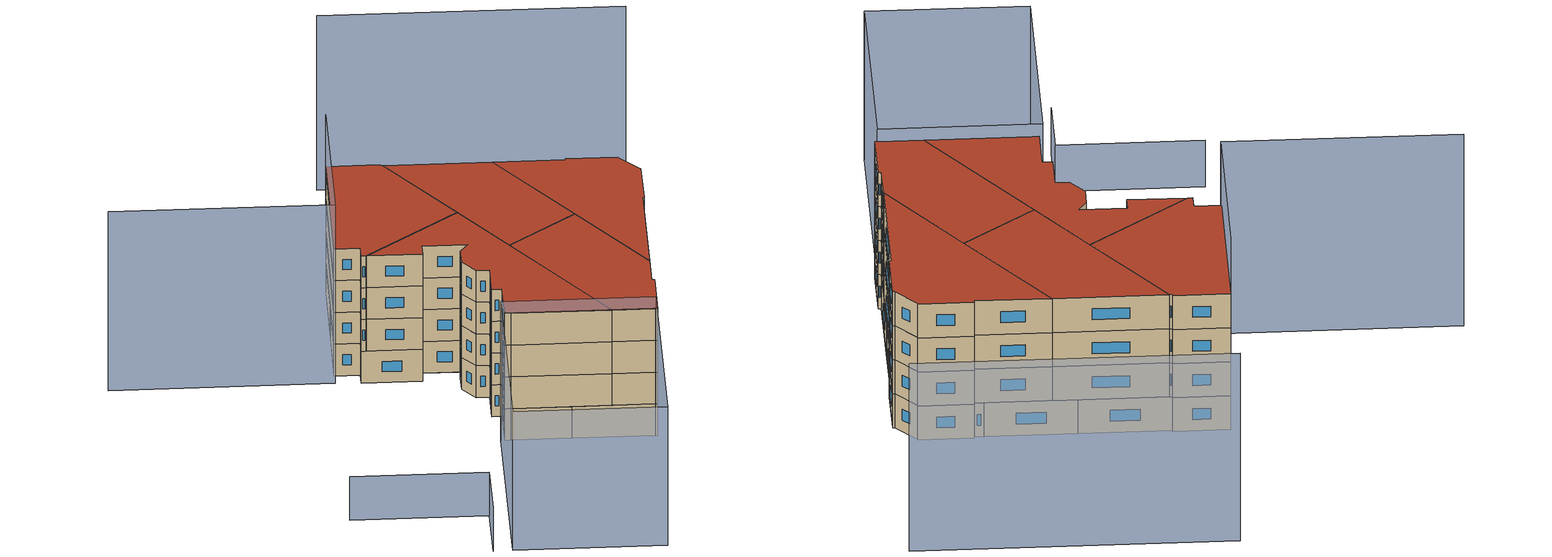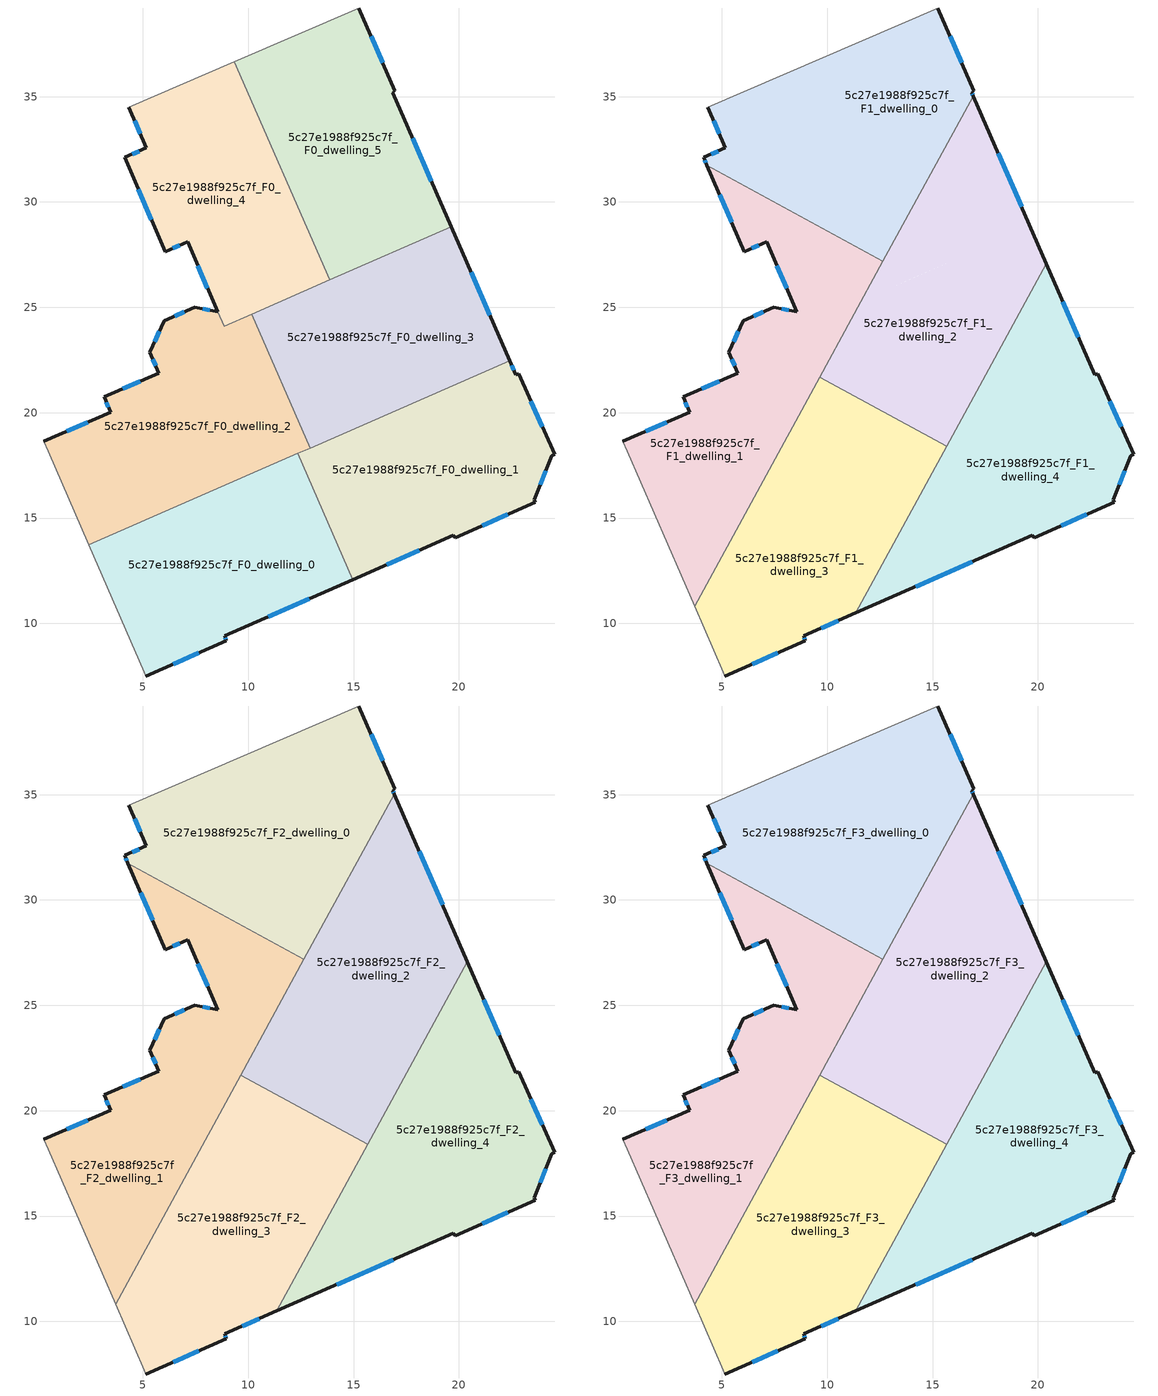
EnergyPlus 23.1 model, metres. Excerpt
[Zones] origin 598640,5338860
5c27e1988f925c7f_F0_dwelling_0
 floor ground (EU_floor_Construction): 12.35,18.06 14.97,12.08 8.88,9.41 8.95,9.17 5.14,7.5 5.08,7.69 2.44,13.72 z0
 wall outside (EU_wall_Construction): 5.14,7.5 8.95,9.17 8.88,9.41 14.97,12.08 z0:3
 wall adiabatic (EU_wall_Construction): 2.44,13.72 5.08,7.69 5.14,7.5 z0:3
 wall to 5c27e1988f925c7f_F0_dwelling_1 (EU_wall_Construction): 14.97,12.08 12.35,18.06 z0:3
 wall to 5c27e1988f925c7f_F0_dwelling_2 (EU_wall_Construction): 12.35,18.06 2.44,13.72 z0:3
 window (EU_Window_Construction): 10.95,10.32 12.9,11.17 / 8.93,9.25 8.9,9.33 / 6.44,8.07 7.66,8.6 z1.02:1.98
5c27e1988f925c7f_F0_dwelling_1
 floor ground (EU_floor_Construction): 22.84,21.84 24.54,18.02 24.42,17.96 23.58,15.88 23.61,15.74 19.83,14.06 19.73,14.17 14.97,12.08 12.35,18.06 22.41,22.47 22.71,21.79 z0
 wall outside (EU_wall_Construction): 14.97,12.08 19.73,14.17 19.83,14.06 23.61,15.74 23.58,15.88 24.42,17.96 24.54,18.02 22.84,21.84 22.71,21.79 22.41,22.47 z0:3
 wall to 5c27e1988f925c7f_F0_dwelling_3 (EU_wall_Construction): 22.41,22.47 12.94,18.32 z0:3
 wall to 5c27e1988f925c7f_F0_dwelling_2 (EU_wall_Construction): 12.94,18.32 12.35,18.06 z0:3
 window (EU_Window_Construction): 23.87,16.59 24.13,17.25 / 21.12,14.63 22.33,15.17 / 16.59,12.79 18.11,13.46 / 22.61,22.02 22.51,22.24 / 23.96,19.32 23.42,20.54 z1.02:1.98
5c27e1988f925c7f_F0_dwelling_2
 floor ground (EU_floor_Construction): 10.16,24.67 12.94,18.32 2.44,13.72 0.51,18.16 0.31,18.64 3.47,20.02 3.16,20.75 5.75,21.88 5.32,22.86 6.02,24.37 7.47,25 8.56,24.78 8.86,24.1 z0
 wall outside (EU_wall_Construction): 8.56,24.78 7.47,25 6.02,24.37 5.32,22.86 5.75,21.88 3.16,20.75 3.47,20.02 0.31,18.64 z0:3
 wall to 5c27e1988f925c7f_F0_dwelling_4 (EU_wall_Construction): 10.16,24.67 8.86,24.1 8.56,24.78 z0:3
 wall to 5c27e1988f925c7f_F0_dwelling_3 (EU_wall_Construction): 12.94,18.32 10.16,24.67 z0:3
 wall adiabatic (EU_wall_Construction): 0.31,18.64 0.51,18.16 2.44,13.72 z0:3
 window (EU_Window_Construction): 4.87,21.49 4.04,21.13 / 5.47,22.53 5.61,22.22 / 5.78,23.85 5.56,23.37 / 6.97,24.78 6.51,24.58 / 8.19,24.85 7.84,24.93 / 2.4,19.55 1.39,19.11 / 3.27,20.5 3.37,20.27 z1.02:1.98
 ceiling adiabatic (EU_roof_Construction): 12.94,18.32 10.66,23.53 6.2,15.37 z3
5c27e1988f925c7f_F0_dwelling_3
 floor ground (EU_floor_Construction): 19.64,28.82 22.41,22.47 12.94,18.32 10.16,24.67 z0
 wall outside (EU_wall_Construction): 22.41,22.47 19.64,28.82 z0:3
 wall to 5c27e1988f925c7f_F0_dwelling_5 (EU_wall_Construction): 19.64,28.82 13.88,26.3 z0:3
 wall to 5c27e1988f925c7f_F0_dwelling_4 (EU_wall_Construction): 13.88,26.3 10.16,24.67 z0:3
 window (EU_Window_Construction): 21.47,24.63 20.58,26.66 z1.02:1.98
5c27e1988f925c7f_F0_dwelling_4
 floor ground (EU_floor_Construction): 9.34,36.66 13.88,26.3 8.86,24.1 7.12,28.1 6.07,27.65 4.13,32.11 5.18,32.57 4.33,34.5 z0
 wall outside (EU_wall_Construction): 4.33,34.5 5.18,32.57 4.13,32.11 6.07,27.65 7.12,28.1 8.56,24.79 z0:3
 wall adiabatic (EU_wall_Construction): 9.34,36.66 4.33,34.5 z0:3
 wall to 5c27e1988f925c7f_F0_dwelling_5 (EU_wall_Construction): 13.88,26.3 9.34,36.66 z0:3
 window (EU_Window_Construction): 7.61,26.98 8.07,25.91 / 6.43,27.8 6.77,27.95 / 4.79,30.59 5.41,29.17 / 4.82,32.41 4.49,32.27 / 4.62,33.85 4.89,33.23 z1.02:1.98
5c27e1988f925c7f_F0_dwelling_5
 floor ground (EU_floor_Construction): 15.26,39.21 16.96,35.28 16.86,35.19 19.64,28.82 13.88,26.3 9.34,36.66 z0
 wall outside (EU_wall_Construction): 19.64,28.82 16.86,35.19 16.96,35.28 15.26,39.21 z0:3
 wall adiabatic (EU_wall_Construction): 15.26,39.21 9.34,36.66 z0:3
 window (EU_Window_Construction): 16.38,36.62 15.84,37.87 / 18.7,30.99 17.81,33.03 z1.02:1.98
5c27e1988f925c7f_F1_dwelling_0
 floor to 5c27e1988f925c7f_F0_dwelling_5 (EU_floor_Construction): 15.26,39.21 16.96,35.28 16.86,35.19 16.94,35.03 13.12,28.04 9.34,36.66 z3
 floor to 5c27e1988f925c7f_F0_dwelling_4 (EU_floor_Construction): 9.34,36.66 13.12,28.04 12.65,27.18 4.29,31.74 4.13,32.11 5.18,32.57 4.33,34.5 z3
 wall outside (EU_wall_Construction): 4.33,34.5 5.18,32.57 4.13,32.11 4.29,31.74 / 16.94,35.03 16.86,35.19 16.96,35.28 15.26,39.21 z3:6
 wall adiabatic (EU_wall_Construction): 15.26,39.21 4.33,34.5 z3:6
 wall to 5c27e1988f925c7f_F1_dwelling_1 (EU_wall_Construction): 4.29,31.74 12.65,27.18 z3:6
 wall to 5c27e1988f925c7f_F1_dwelling_2 (EU_wall_Construction): 12.65,27.18 16.94,35.03 z3:6
 window (EU_Window_Construction): 4.62,33.85 4.89,33.23 / 16.38,36.62 15.84,37.87 / 16.91,35.08 16.89,35.14 / 4.19,31.99 4.24,31.87 / 4.82,32.41 4.49,32.27 z4.02:4.98
5c27e1988f925c7f_F1_dwelling_1
 floor to 5c27e1988f925c7f_F0_dwelling_2 (EU_floor_Construction): 10.16,24.67 10.66,23.53 6.2,15.37 2.44,13.72 0.51,18.16 0.31,18.64 3.47,20.02 3.16,20.75 5.75,21.88 5.32,22.86 6.02,24.37 7.47,25 8.56,24.78 8.86,24.1 z3
 floor to 5c27e1988f925c7f_F0_dwelling_0 (EU_floor_Construction): 6.2,15.37 3.71,10.81 2.44,13.72 z3
 floor to 5c27e1988f925c7f_F0_dwelling_3 (EU_floor_Construction): 11.63,25.31 10.66,23.53 10.16,24.67 z3
 floor to 5c27e1988f925c7f_F0_dwelling_4 (EU_floor_Construction): 12.65,27.18 11.63,25.31 8.86,24.1 7.12,28.1 6.07,27.65 4.29,31.74 z3
 wall outside (EU_wall_Construction): 4.29,31.74 6.07,27.65 7.12,28.1 8.56,24.78 7.47,25 6.02,24.37 5.32,22.86 5.75,21.88 3.16,20.75 3.47,20.02 0.31,18.64 z3:6
 wall adiabatic (EU_wall_Construction): 0.31,18.64 0.51,18.16 3.71,10.81 z3:6
 wall to 5c27e1988f925c7f_F1_dwelling_3 (EU_wall_Construction): 3.71,10.81 9.65,21.69 z3:6
 wall to 5c27e1988f925c7f_F1_dwelling_2 (EU_wall_Construction): 9.65,21.69 12.65,27.18 z3:6
 window (EU_Window_Construction): 5.47,22.53 5.61,22.22 / 5.78,23.85 5.56,23.37 / 6.97,24.78 6.51,24.58 / 8.19,24.85 7.84,24.93 / 7.61,26.97 8.07,25.91 / 6.43,27.8 6.77,27.95 / 4.9,30.35 5.47,29.04 / 2.4,19.55 1.39,19.11 / 3.27,20.5 3.37,20.27 / 4.87,21.49 4.04,21.13 z4.02:4.98
5c27e1988f925c7f_F1_dwelling_2
 floor to 5c27e1988f925c7f_F0_dwelling_3 (EU_floor_Construction): 19.64,28.82 20.41,27.07 16.48,19.87 14.54,19.02 12.03,20.39 10.66,23.53 11.63,25.31 z3
 floor to 5c27e1988f925c7f_F0_dwelling_5 (EU_floor_Construction): 16.94,35.03 19.64,28.82 13.88,26.3 13.12,28.04 z3
 floor adiabatic (EU_floor_Construction): 10.66,23.53 12.03,20.39 9.65,21.69 z3
 floor to 5c27e1988f925c7f_F0_dwelling_4 (EU_floor_Construction): 13.12,28.04 13.88,26.3 11.63,25.31 z3
 floor to 5c27e1988f925c7f_F0_dwelling_1 (EU_floor_Construction): 16.48,19.87 15.68,18.4 14.54,19.02 z3
 wall outside (EU_wall_Construction): 20.41,27.07 16.94,35.03 z3:6
 wall to 5c27e1988f925c7f_F1_dwelling_3 (EU_wall_Construction): 9.65,21.69 15.68,18.4 z3:6
 wall to 5c27e1988f925c7f_F1_dwelling_4 (EU_wall_Construction): 15.68,18.4 20.41,27.07 z3:6
 window (EU_Window_Construction): 19.23,29.78 18.12,32.32 z4.02:4.98
5c27e1988f925c7f_F1_dwelling_3
 floor to 5c27e1988f925c7f_F0_dwelling_0 (EU_floor_Construction): 12.35,18.06 13.75,14.87 11.36,10.5 8.88,9.41 8.95,9.17 5.14,7.5 5.08,7.69 3.71,10.81 6.2,15.37 z3
 floor adiabatic (EU_floor_Construction): 12.03,20.39 12.94,18.32 6.2,15.37 9.65,21.69 z3
 floor to 5c27e1988f925c7f_F0_dwelling_1 (EU_floor_Construction): 15.68,18.4 13.75,14.87 12.35,18.06 14.54,19.02 z3
 floor to 5c27e1988f925c7f_F0_dwelling_3 (EU_floor_Construction): 14.54,19.02 12.94,18.32 12.03,20.39 z3
 wall outside (EU_wall_Construction): 5.14,7.5 8.95,9.17 8.88,9.41 11.36,10.5 z3:6
 wall adiabatic (EU_wall_Construction): 3.71,10.81 5.08,7.69 5.14,7.5 z3:6
 wall to 5c27e1988f925c7f_F1_dwelling_4 (EU_wall_Construction): 11.36,10.5 15.68,18.4 z3:6
 window (EU_Window_Construction): 6.44,8.07 7.66,8.6 / 9.72,9.78 10.52,10.13 / 8.93,9.25 8.9,9.33 z4.02:4.98
5c27e1988f925c7f_F1_dwelling_4
 floor to 5c27e1988f925c7f_F0_dwelling_1 (EU_floor_Construction): 22.84,21.84 24.54,18.02 24.42,17.96 23.58,15.88 23.61,15.74 19.83,14.06 19.73,14.17 14.97,12.08 13.75,14.87 16.48,19.87 22.41,22.47 22.71,21.79 z3
 floor to 5c27e1988f925c7f_F0_dwelling_0 (EU_floor_Construction): 13.75,14.87 14.97,12.08 11.36,10.5 z3
 floor to 5c27e1988f925c7f_F0_dwelling_3 (EU_floor_Construction): 20.41,27.07 22.41,22.47 16.48,19.87 z3
 wall outside (EU_wall_Construction): 11.36,10.5 19.73,14.17 19.83,14.06 23.61,15.74 23.58,15.88 24.42,17.96 24.54,18.02 22.84,21.84 22.71,21.79 20.41,27.07 z3:6
 window (EU_Window_Construction): 23.87,16.59 24.13,17.25 / 21.12,14.63 22.33,15.17 / 14.21,11.75 16.88,12.92 / 21.93,23.58 21.19,25.27 / 23.96,19.32 23.42,20.54 z4.02:4.98
5c27e1988f925c7f_F2_dwelling_0
 floor to 5c27e1988f925c7f_F1_dwelling_0 (EU_floor_Construction): 15.26,39.21 16.96,35.28 16.86,35.19 16.94,35.03 12.65,27.18 4.29,31.74 4.13,32.11 5.18,32.57 4.33,34.5 z6
 wall outside (EU_wall_Construction): 4.33,34.5 5.18,32.57 4.13,32.11 4.29,31.74 / 16.94,35.03 16.86,35.19 16.96,35.28 15.26,39.21 z6:9
 wall adiabatic (EU_wall_Construction): 15.26,39.21 4.33,34.5 z6:9
 wall to 5c27e1988f925c7f_F2_dwelling_1 (EU_wall_Construction): 4.29,31.74 12.65,27.18 z6:9
 wall to 5c27e1988f925c7f_F2_dwelling_2 (EU_wall_Construction): 12.65,27.18 16.94,35.03 z6:9
 window (EU_Window_Construction): 4.62,33.85 4.89,33.23 / 16.38,36.62 15.84,37.87 / 16.91,35.08 16.89,35.14 / 4.19,31.99 4.24,31.87 / 4.82,32.41 4.49,32.27 z7.02:7.98
5c27e1988f925c7f_F2_dwelling_1
 floor to 5c27e1988f925c7f_F1_dwelling_1 (EU_floor_Construction): 12.65,27.18 3.71,10.81 0.51,18.16 0.31,18.64 3.47,20.02 3.16,20.75 5.75,21.88 5.32,22.86 6.02,24.37 7.47,25 8.56,24.78 7.12,28.1 6.07,27.65 4.29,31.74 z6
 wall outside (EU_wall_Construction): 4.29,31.74 6.07,27.65 7.12,28.1 8.56,24.78 7.47,25 6.02,24.37 5.32,22.86 5.75,21.88 3.16,20.75 3.47,20.02 0.31,18.64 z6:9
 wall adiabatic (EU_wall_Construction): 0.31,18.64 0.51,18.16 3.71,10.81 z6:9
 wall to 5c27e1988f925c7f_F2_dwelling_3 (EU_wall_Construction): 3.71,10.81 9.65,21.69 z6:9
 wall to 5c27e1988f925c7f_F2_dwelling_2 (EU_wall_Construction): 9.65,21.69 12.65,27.18 z6:9
 window (EU_Window_Construction): 5.47,22.53 5.61,22.22 / 5.78,23.85 5.56,23.37 / 6.97,24.78 6.51,24.58 / 8.19,24.85 7.84,24.93 / 7.61,26.97 8.07,25.91 / 6.43,27.8 6.77,27.95 / 4.9,30.35 5.47,29.04 / 2.4,19.55 1.39,19.11 / 3.27,20.5 3.37,20.27 / 4.87,21.49 4.04,21.13 z7.02:7.98
5c27e1988f925c7f_F2_dwelling_2
 floor to 5c27e1988f925c7f_F1_dwelling_2 (EU_floor_Construction): 16.94,35.03 20.41,27.07 15.68,18.4 9.65,21.69 z6
 wall outside (EU_wall_Construction): 20.41,27.07 16.94,35.03 z6:9
 wall to 5c27e1988f925c7f_F2_dwelling_3 (EU_wall_Construction): 9.65,21.69 15.68,18.4 z6:9
 wall to 5c27e1988f925c7f_F2_dwelling_4 (EU_wall_Construction): 15.68,18.4 20.41,27.07 z6:9
 window (EU_Window_Construction): 19.23,29.78 18.12,32.32 z7.02:7.98
5c27e1988f925c7f_F2_dwelling_3
 floor to 5c27e1988f925c7f_F1_dwelling_3 (EU_floor_Construction): 15.68,18.4 11.36,10.5 8.88,9.41 8.95,9.17 5.14,7.5 5.08,7.69 3.71,10.81 9.65,21.69 z6
 wall outside (EU_wall_Construction): 5.14,7.5 8.95,9.17 8.88,9.41 11.36,10.5 z6:9
 wall adiabatic (EU_wall_Construction): 3.71,10.81 5.08,7.69 5.14,7.5 z6:9
 wall to 5c27e1988f925c7f_F2_dwelling_4 (EU_wall_Construction): 11.36,10.5 15.68,18.4 z6:9
 window (EU_Window_Construction): 6.44,8.07 7.66,8.6 / 9.72,9.78 10.52,10.13 / 8.93,9.25 8.9,9.33 z7.02:7.98
5c27e1988f925c7f_F2_dwelling_4
 floor to 5c27e1988f925c7f_F1_dwelling_4 (EU_floor_Construction): 20.41,27.07 22.71,21.79 22.84,21.84 24.54,18.02 24.42,17.96 23.58,15.88 23.61,15.74 19.83,14.06 19.73,14.17 11.36,10.5 z6
 wall outside (EU_wall_Construction): 11.36,10.5 19.73,14.17 19.83,14.06 23.61,15.74 23.58,15.88 24.42,17.96 24.54,18.02 22.84,21.84 22.71,21.79 20.41,27.07 z6:9
 window (EU_Window_Construction): 23.87,16.59 24.13,17.25 / 21.12,14.63 22.33,15.17 / 14.21,11.75 16.88,12.92 / 21.93,23.58 21.19,25.27 / 23.96,19.32 23.42,20.54 z7.02:7.98
5c27e1988f925c7f_F3_dwelling_0
 floor to 5c27e1988f925c7f_F2_dwelling_0 (EU_floor_Construction): 15.26,39.21 16.96,35.28 16.86,35.19 16.94,35.03 12.65,27.18 4.29,31.74 4.13,32.11 5.18,32.57 4.33,34.5 z9
 wall outside (EU_wall_Construction): 4.33,34.5 5.18,32.57 4.13,32.11 4.29,31.74 / 16.94,35.03 16.86,35.19 16.96,35.28 15.26,39.21 z9:12
 wall adiabatic (EU_wall_Construction): 15.26,39.21 4.33,34.5 z9:12
 wall to 5c27e1988f925c7f_F3_dwelling_1 (EU_wall_Construction): 4.29,31.74 12.65,27.18 z9:12
 wall to 5c27e1988f925c7f_F3_dwelling_2 (EU_wall_Construction): 12.65,27.18 16.94,35.03 z9:12
 window (EU_Window_Construction): 4.62,33.85 4.89,33.23 / 16.38,36.62 15.84,37.87 / 16.91,35.08 16.89,35.14 / 4.19,31.99 4.24,31.87 / 4.82,32.41 4.49,32.27 z10.02:10.98
 roof outside (EU_roof_Construction): 12.65,27.18 16.94,35.03 16.86,35.19 16.96,35.28 15.26,39.21 4.33,34.5 5.18,32.57 4.13,32.11 4.29,31.74 z12
5c27e1988f925c7f_F3_dwelling_1
 floor to 5c27e1988f925c7f_F2_dwelling_1 (EU_floor_Construction): 12.65,27.18 3.71,10.81 0.51,18.16 0.31,18.64 3.47,20.02 3.16,20.75 5.75,21.88 5.32,22.86 6.02,24.37 7.47,25 8.56,24.78 7.12,28.1 6.07,27.65 4.29,31.74 z9
 wall outside (EU_wall_Construction): 4.29,31.74 6.07,27.65 7.12,28.1 8.56,24.78 7.47,25 6.02,24.37 5.32,22.86 5.75,21.88 3.16,20.75 3.47,20.02 0.31,18.64 z9:12
 wall adiabatic (EU_wall_Construction): 0.31,18.64 0.51,18.16 3.71,10.81 z9:12
 wall to 5c27e1988f925c7f_F3_dwelling_3 (EU_wall_Construction): 3.71,10.81 9.65,21.69 z9:12
 wall to 5c27e1988f925c7f_F3_dwelling_2 (EU_wall_Construction): 9.65,21.69 12.65,27.18 z9:12
 window (EU_Window_Construction): 5.47,22.53 5.61,22.22 / 5.78,23.85 5.56,23.37 / 6.97,24.78 6.51,24.58 / 8.19,24.85 7.84,24.93 / 7.61,26.97 8.07,25.91 / 6.43,27.8 6.77,27.95 / 4.9,30.35 5.47,29.04 / 2.4,19.55 1.39,19.11 / 3.27,20.5 3.37,20.27 / 4.87,21.49 4.04,21.13 z10.02:10.98
 roof outside (EU_roof_Construction): 3.71,10.81 12.65,27.18 4.29,31.74 6.07,27.65 7.12,28.1 8.56,24.78 7.47,25 6.02,24.37 5.32,22.86 5.75,21.88 3.16,20.75 3.47,20.02 0.31,18.64 0.51,18.16 z12
5c27e1988f925c7f_F3_dwelling_2
 floor to 5c27e1988f925c7f_F2_dwelling_2 (EU_floor_Construction): 16.94,35.03 20.41,27.07 15.68,18.4 9.65,21.69 z9
 wall outside (EU_wall_Construction): 20.41,27.07 16.94,35.03 z9:12
 wall to 5c27e1988f925c7f_F3_dwelling_3 (EU_wall_Construction): 9.65,21.69 15.68,18.4 z9:12
 wall to 5c27e1988f925c7f_F3_dwelling_4 (EU_wall_Construction): 15.68,18.4 20.41,27.07 z9:12
 window (EU_Window_Construction): 19.23,29.78 18.12,32.32 z10.02:10.98
 roof outside (EU_roof_Construction): 15.68,18.4 20.41,27.07 16.94,35.03 9.65,21.69 z12
5c27e1988f925c7f_F3_dwelling_3
 floor to 5c27e1988f925c7f_F2_dwelling_3 (EU_floor_Construction): 15.68,18.4 11.36,10.5 8.88,9.41 8.95,9.17 5.14,7.5 5.08,7.69 3.71,10.81 9.65,21.69 z9
 wall outside (EU_wall_Construction): 5.14,7.5 8.95,9.17 8.88,9.41 11.36,10.5 z9:12
 wall adiabatic (EU_wall_Construction): 3.71,10.81 5.08,7.69 5.14,7.5 z9:12
 wall to 5c27e1988f925c7f_F3_dwelling_4 (EU_wall_Construction): 11.36,10.5 15.68,18.4 z9:12
 window (EU_Window_Construction): 6.44,8.07 7.66,8.6 / 9.72,9.78 10.52,10.13 / 8.93,9.25 8.9,9.33 z10.02:10.98
 roof outside (EU_roof_Construction): 11.36,10.5 15.68,18.4 9.65,21.69 3.71,10.81 5.08,7.69 5.14,7.5 8.95,9.17 8.88,9.41 z12
5c27e1988f925c7f_F3_dwelling_4
 floor to 5c27e1988f925c7f_F2_dwelling_4 (EU_floor_Construction): 20.41,27.07 22.71,21.79 22.84,21.84 24.54,18.02 24.42,17.96 23.58,15.88 23.61,15.74 19.83,14.06 19.73,14.17 11.36,10.5 z9
 wall outside (EU_wall_Construction): 11.36,10.5 19.73,14.17 19.83,14.06 23.61,15.74 23.58,15.88 24.42,17.96 24.54,18.02 22.84,21.84 22.71,21.79 20.41,27.07 z9:12
 window (EU_Window_Construction): 23.87,16.59 24.13,17.25 / 21.12,14.63 22.33,15.17 / 14.21,11.75 16.88,12.92 / 21.93,23.58 21.19,25.27 / 23.96,19.32 23.42,20.54 z10.02:10.98
 roof outside (EU_roof_Construction): 23.61,15.74 23.58,15.88 24.42,17.96 24.54,18.02 22.84,21.84 22.71,21.79 20.41,27.07 11.36,10.5 19.73,14.17 19.83,14.06 z12
shading: -14.34,12.53 0.19,18.89 / 0.19,18.89 5.1,7.68 / 5.1,7.68 -9.43,1.32 / -9.43,1.32 -14.34,12.53 z0:13.1; -14.72,26.14 -10.29,16.01 / -10.29,16.01 -14.95,13.97 z0:4.1; 38.72,22.61 28.96,45.01 z0:16.5; 15.26,39.2 3.38,34.03 / 3.38,34.03 -3.79,50.47 z0:16.9
[Building]
EU S2 Campaign: North Axis=0; Terrain=City; Solar Distribution=FullExterior
[Site:Location]
Vienna: Latitude=48; Longitude=16.5; Time Zone=1; Elevation=183
[SizingPeriod:WeatherFileDays]
AnnualSizingPeriod: Begin Month=1; Begin Day of Month=1; End Month=12; End Day of Month=31; Day of Week for Start Day=Monday; Use Weather File Daylight Saving Period=No; Use Weather File Rain and Snow Indicators=No
[MATERIAL]
EU_InternalMass_Material: Roughness=MediumRough; Thickness=0.1; Conductivity=1; Density=1800; Specific Heat=900; Thermal Absorptance=0.9; Solar Absorptance=0.7; Visible Absorptance=0.7
[MATERIAL:NOMASS] Roughness=MediumRough; Thermal Absorptance=0.9; Solar Absorptance=0.7; Visible Absorptance=0.7
Name | Thermal Resistance
EU_wall_NoMass | 0.942466
EU_roof_NoMass | 0.551687
EU_floor_NoMass | 0.66527
[WINDOWMATERIAL:SIMPLEGLAZINGSYSTEM]
EU_Window_SimpleGlazing: UFactor=2.03367; Solar Heat Gain Coefficient=0.65; Visible Transmittance=0.65
[CONSTRUCTION]
EU_wall_Construction: EU_wall_NoMass
EU_roof_Construction: EU_roof_NoMass
EU_floor_Construction: EU_floor_NoMass
EU_Window_Construction: EU_Window_SimpleGlazing
EU_InternalMass_Construction: EU_InternalMass_Material
[ZONE] Type=1; Multiplier=1; Ceiling Height=autocalculate; Floor Area=autocalculate; Part of Total Floor Area=Yes
Name | Volume
5c27e1988f925c7f_F0_dwelling_0 | 215.075
5c27e1988f925c7f_F1_dwelling_0; 5c27e1988f925c7f_F2_dwelling_0; 5c27e1988f925c7f_F3_dwelling_0 | 258.067
5c27e1988f925c7f_F0_dwelling_1 | 215.057
5c27e1988f925c7f_F1_dwelling_1; 5c27e1988f925c7f_F2_dwelling_1; 5c27e1988f925c7f_F3_dwelling_1 | 258.089
5c27e1988f925c7f_F0_dwelling_2 | 227.652
5c27e1988f925c7f_F1_dwelling_2; 5c27e1988f925c7f_F2_dwelling_2; 5c27e1988f925c7f_F3_dwelling_2 | 258.08
5c27e1988f925c7f_F0_dwelling_3 | 215.063
5c27e1988f925c7f_F1_dwelling_3; 5c27e1988f925c7f_F2_dwelling_3; 5c27e1988f925c7f_F3_dwelling_3 | 258.066
5c27e1988f925c7f_F0_dwelling_4 | 202.436
5c27e1988f925c7f_F1_dwelling_4; 5c27e1988f925c7f_F2_dwelling_4; 5c27e1988f925c7f_F3_dwelling_4 | 258.079
5c27e1988f925c7f_F0_dwelling_5 | 215.065
[INTERNALMASS] Construction=EU_InternalMass_Construction
Name | Zone or ZoneList | Surface Area
5c27e1988f925c7f_F0_dwelling_0_EU_InternalMass | 5c27e1988f925c7f_F0_dwelling_0 | 71.6915
5c27e1988f925c7f_F0_dwelling_1_EU_InternalMass | 5c27e1988f925c7f_F0_dwelling_1 | 71.686
5c27e1988f925c7f_F0_dwelling_2_EU_InternalMass | 5c27e1988f925c7f_F0_dwelling_2 | 75.8845
5c27e1988f925c7f_F0_dwelling_3_EU_InternalMass | 5c27e1988f925c7f_F0_dwelling_3 | 71.6876
5c27e1988f925c7f_F0_dwelling_4_EU_InternalMass | 5c27e1988f925c7f_F0_dwelling_4 | 67.4895
5c27e1988f925c7f_F0_dwelling_5_EU_InternalMass | 5c27e1988f925c7f_F0_dwelling_5 | 71.6885
5c27e1988f925c7f_F1_dwelling_0_EU_InternalMass | 5c27e1988f925c7f_F1_dwelling_0 | 86.0219
5c27e1988f925c7f_F1_dwelling_1_EU_InternalMass | 5c27e1988f925c7f_F1_dwelling_1 | 86.0305
5c27e1988f925c7f_F1_dwelling_2_EU_InternalMass | 5c27e1988f925c7f_F1_dwelling_2 | 86.0278
5c27e1988f925c7f_F1_dwelling_3_EU_InternalMass | 5c27e1988f925c7f_F1_dwelling_3 | 86.0223
5c27e1988f925c7f_F1_dwelling_4_EU_InternalMass | 5c27e1988f925c7f_F1_dwelling_4 | 86.0261
5c27e1988f925c7f_F2_dwelling_0_EU_InternalMass | 5c27e1988f925c7f_F2_dwelling_0 | 86.0219
5c27e1988f925c7f_F2_dwelling_1_EU_InternalMass | 5c27e1988f925c7f_F2_dwelling_1 | 86.0305
5c27e1988f925c7f_F2_dwelling_2_EU_InternalMass | 5c27e1988f925c7f_F2_dwelling_2 | 86.0278
5c27e1988f925c7f_F2_dwelling_3_EU_InternalMass | 5c27e1988f925c7f_F2_dwelling_3 | 86.0223
5c27e1988f925c7f_F2_dwelling_4_EU_InternalMass | 5c27e1988f925c7f_F2_dwelling_4 | 86.0261
5c27e1988f925c7f_F3_dwelling_0_EU_InternalMass | 5c27e1988f925c7f_F3_dwelling_0 | 86.0219
5c27e1988f925c7f_F3_dwelling_1_EU_InternalMass | 5c27e1988f925c7f_F3_dwelling_1 | 86.0305
5c27e1988f925c7f_F3_dwelling_2_EU_InternalMass | 5c27e1988f925c7f_F3_dwelling_2 | 86.0278
5c27e1988f925c7f_F3_dwelling_3_EU_InternalMass | 5c27e1988f925c7f_F3_dwelling_3 | 86.0223
5c27e1988f925c7f_F3_dwelling_4_EU_InternalMass | 5c27e1988f925c7f_F3_dwelling_4 | 86.0261
[OTHEREQUIPMENT] Fuel Type=Electricity; Design Level Calculation Method=Watts/Area; Power per Zone Floor Area=1; Fraction Latent=0; Fraction Radiant=0; Fraction Lost=0; Carbon Dioxide Generation Rate=0; EndUse Subcategory=EU_Step8_InternalGains
Name | Zone or ZoneList or Space or SpaceList | Schedule
EU_Step8_InternalGain_5c27e1988f925c7f_F0_dwelling_0_f000 | 5c27e1988f925c7f_F0_dwelling_0 | EU_Step8_GainSchedule_5c27e1988f925c7f_F0_dwelling_0_f000
EU_Step8_InternalGain_5c27e1988f925c7f_F0_dwelling_1_f000 | 5c27e1988f925c7f_F0_dwelling_1 | EU_Step8_GainSchedule_5c27e1988f925c7f_F0_dwelling_1_f000
EU_Step8_InternalGain_5c27e1988f925c7f_F0_dwelling_2_f000 | 5c27e1988f925c7f_F0_dwelling_2 | EU_Step8_GainSchedule_5c27e1988f925c7f_F0_dwelling_2_f000
EU_Step8_InternalGain_5c27e1988f925c7f_F0_dwelling_3_f000 | 5c27e1988f925c7f_F0_dwelling_3 | EU_Step8_GainSchedule_5c27e1988f925c7f_F0_dwelling_3_f000
EU_Step8_InternalGain_5c27e1988f925c7f_F0_dwelling_4_f000 | 5c27e1988f925c7f_F0_dwelling_4 | EU_Step8_GainSchedule_5c27e1988f925c7f_F0_dwelling_4_f000
EU_Step8_InternalGain_5c27e1988f925c7f_F0_dwelling_5_f000 | 5c27e1988f925c7f_F0_dwelling_5 | EU_Step8_GainSchedule_5c27e1988f925c7f_F0_dwelling_5_f000
EU_Step8_InternalGain_5c27e1988f925c7f_F1_dwelling_0_f000 | 5c27e1988f925c7f_F1_dwelling_0 | EU_Step8_GainSchedule_5c27e1988f925c7f_F1_dwelling_0_f000
EU_Step8_InternalGain_5c27e1988f925c7f_F1_dwelling_1_f000 | 5c27e1988f925c7f_F1_dwelling_1 | EU_Step8_GainSchedule_5c27e1988f925c7f_F1_dwelling_1_f000
EU_Step8_InternalGain_5c27e1988f925c7f_F1_dwelling_2_f000 | 5c27e1988f925c7f_F1_dwelling_2 | EU_Step8_GainSchedule_5c27e1988f925c7f_F1_dwelling_2_f000
EU_Step8_InternalGain_5c27e1988f925c7f_F1_dwelling_3_f000 | 5c27e1988f925c7f_F1_dwelling_3 | EU_Step8_GainSchedule_5c27e1988f925c7f_F1_dwelling_3_f000
EU_Step8_InternalGain_5c27e1988f925c7f_F1_dwelling_4_f000 | 5c27e1988f925c7f_F1_dwelling_4 | EU_Step8_GainSchedule_5c27e1988f925c7f_F1_dwelling_4_f000
EU_Step8_InternalGain_5c27e1988f925c7f_F2_dwelling_0_f000 | 5c27e1988f925c7f_F2_dwelling_0 | EU_Step8_GainSchedule_5c27e1988f925c7f_F2_dwelling_0_f000
EU_Step8_InternalGain_5c27e1988f925c7f_F2_dwelling_1_f000 | 5c27e1988f925c7f_F2_dwelling_1 | EU_Step8_GainSchedule_5c27e1988f925c7f_F2_dwelling_1_f000
EU_Step8_InternalGain_5c27e1988f925c7f_F2_dwelling_2_f000 | 5c27e1988f925c7f_F2_dwelling_2 | EU_Step8_GainSchedule_5c27e1988f925c7f_F2_dwelling_2_f000
EU_Step8_InternalGain_5c27e1988f925c7f_F2_dwelling_3_f000 | 5c27e1988f925c7f_F2_dwelling_3 | EU_Step8_GainSchedule_5c27e1988f925c7f_F2_dwelling_3_f000
EU_Step8_InternalGain_5c27e1988f925c7f_F2_dwelling_4_f000 | 5c27e1988f925c7f_F2_dwelling_4 | EU_Step8_GainSchedule_5c27e1988f925c7f_F2_dwelling_4_f000
EU_Step8_InternalGain_5c27e1988f925c7f_F3_dwelling_0_f000 | 5c27e1988f925c7f_F3_dwelling_0 | EU_Step8_GainSchedule_5c27e1988f925c7f_F3_dwelling_0_f000
EU_Step8_InternalGain_5c27e1988f925c7f_F3_dwelling_1_f000 | 5c27e1988f925c7f_F3_dwelling_1 | EU_Step8_GainSchedule_5c27e1988f925c7f_F3_dwelling_1_f000
EU_Step8_InternalGain_5c27e1988f925c7f_F3_dwelling_2_f000 | 5c27e1988f925c7f_F3_dwelling_2 | EU_Step8_GainSchedule_5c27e1988f925c7f_F3_dwelling_2_f000
EU_Step8_InternalGain_5c27e1988f925c7f_F3_dwelling_3_f000 | 5c27e1988f925c7f_F3_dwelling_3 | EU_Step8_GainSchedule_5c27e1988f925c7f_F3_dwelling_3_f000
EU_Step8_InternalGain_5c27e1988f925c7f_F3_dwelling_4_f000 | 5c27e1988f925c7f_F3_dwelling_4 | EU_Step8_GainSchedule_5c27e1988f925c7f_F3_dwelling_4_f000
[ZONEVENTILATION:DESIGNFLOWRATE] Schedule=EU_AlwaysOn; Design Flow Rate Calculation Method=AirChanges/Hour; Air Changes per Hour=0.530523; Ventilation Type=Natural; Fan Pressure Rise=0; Fan Total Efficiency=1; Constant Term Coefficient=1; Temperature Term Coefficient=0; Velocity Term Coefficient=0; Velocity Squared Term Coefficient=0; Minimum Indoor Temperature=-100; Maximum Indoor Temperature=100; Delta Temperature=-100; Minimum Outdoor Temperature=-100; Maximum Outdoor Temperature=100; Maximum Wind Speed=40
Name | Zone or ZoneList or Space or SpaceList
EU_ConstantAir_5c27e1988f925c7f_F0_dwelling_0 | 5c27e1988f925c7f_F0_dwelling_0
EU_ConstantAir_5c27e1988f925c7f_F0_dwelling_1 | 5c27e1988f925c7f_F0_dwelling_1
EU_ConstantAir_5c27e1988f925c7f_F0_dwelling_2 | 5c27e1988f925c7f_F0_dwelling_2
EU_ConstantAir_5c27e1988f925c7f_F0_dwelling_3 | 5c27e1988f925c7f_F0_dwelling_3
EU_ConstantAir_5c27e1988f925c7f_F0_dwelling_4 | 5c27e1988f925c7f_F0_dwelling_4
EU_ConstantAir_5c27e1988f925c7f_F0_dwelling_5 | 5c27e1988f925c7f_F0_dwelling_5
EU_ConstantAir_5c27e1988f925c7f_F1_dwelling_0 | 5c27e1988f925c7f_F1_dwelling_0
EU_ConstantAir_5c27e1988f925c7f_F1_dwelling_1 | 5c27e1988f925c7f_F1_dwelling_1
EU_ConstantAir_5c27e1988f925c7f_F1_dwelling_2 | 5c27e1988f925c7f_F1_dwelling_2
EU_ConstantAir_5c27e1988f925c7f_F1_dwelling_3 | 5c27e1988f925c7f_F1_dwelling_3
EU_ConstantAir_5c27e1988f925c7f_F1_dwelling_4 | 5c27e1988f925c7f_F1_dwelling_4
EU_ConstantAir_5c27e1988f925c7f_F2_dwelling_0 | 5c27e1988f925c7f_F2_dwelling_0
EU_ConstantAir_5c27e1988f925c7f_F2_dwelling_1 | 5c27e1988f925c7f_F2_dwelling_1
EU_ConstantAir_5c27e1988f925c7f_F2_dwelling_2 | 5c27e1988f925c7f_F2_dwelling_2
EU_ConstantAir_5c27e1988f925c7f_F2_dwelling_3 | 5c27e1988f925c7f_F2_dwelling_3
EU_ConstantAir_5c27e1988f925c7f_F2_dwelling_4 | 5c27e1988f925c7f_F2_dwelling_4
EU_ConstantAir_5c27e1988f925c7f_F3_dwelling_0 | 5c27e1988f925c7f_F3_dwelling_0
EU_ConstantAir_5c27e1988f925c7f_F3_dwelling_1 | 5c27e1988f925c7f_F3_dwelling_1
EU_ConstantAir_5c27e1988f925c7f_F3_dwelling_2 | 5c27e1988f925c7f_F3_dwelling_2
EU_ConstantAir_5c27e1988f925c7f_F3_dwelling_3 | 5c27e1988f925c7f_F3_dwelling_3
EU_ConstantAir_5c27e1988f925c7f_F3_dwelling_4 | 5c27e1988f925c7f_F3_dwelling_4
[HVACTEMPLATE:THERMOSTAT] Constant Heating Setpoint=20; Constant Cooling Setpoint=50
EU_HeatOnly_5c27e1988f925c7f_F0_dwelling_0; EU_HeatOnly_5c27e1988f925c7f_F0_dwelling_1; EU_HeatOnly_5c27e1988f925c7f_F0_dwelling_2; EU_HeatOnly_5c27e1988f925c7f_F0_dwelling_3; EU_HeatOnly_5c27e1988f925c7f_F0_dwelling_4; EU_HeatOnly_5c27e1988f925c7f_F0_dwelling_5; EU_HeatOnly_5c27e1988f925c7f_F1_dwelling_0; EU_HeatOnly_5c27e1988f925c7f_F1_dwelling_1; EU_HeatOnly_5c27e1988f925c7f_F1_dwelling_2; EU_HeatOnly_5c27e1988f925c7f_F1_dwelling_3; EU_HeatOnly_5c27e1988f925c7f_F1_dwelling_4; EU_HeatOnly_5c27e1988f925c7f_F2_dwelling_0; EU_HeatOnly_5c27e1988f925c7f_F2_dwelling_1; EU_HeatOnly_5c27e1988f925c7f_F2_dwelling_2; EU_HeatOnly_5c27e1988f925c7f_F2_dwelling_3; EU_HeatOnly_5c27e1988f925c7f_F2_dwelling_4; EU_HeatOnly_5c27e1988f925c7f_F3_dwelling_0; EU_HeatOnly_5c27e1988f925c7f_F3_dwelling_1; EU_HeatOnly_5c27e1988f925c7f_F3_dwelling_2; EU_HeatOnly_5c27e1988f925c7f_F3_dwelling_3; EU_HeatOnly_5c27e1988f925c7f_F3_dwelling_4
[HVACTEMPLATE:ZONE:IDEALLOADSAIRSYSTEM] System Availability Schedule=EU_AlwaysOn; Maximum Heating Supply Air Temperature=50; Minimum Cooling Supply Air Temperature=13; Maximum Heating Supply Air Humidity Ratio=0.0156; Minimum Cooling Supply Air Humidity Ratio=0.0077; Heating Limit=NoLimit; Cooling Limit=NoLimit; Heating Availability Schedule=EU_AlwaysOn; Cooling Availability Schedule=EU_CoolingOff; Dehumidification Control Type=ConstantSensibleHeatRatio; Cooling Sensible Heat Ratio=0.7; Dehumidification Setpoint=60; Humidification Control Type=None; Humidification Setpoint=30; Outdoor Air Method=None; Outdoor Air Flow Rate per Person=0.00944; Outdoor Air Flow Rate per Zone Floor Area=0; Outdoor Air Flow Rate per Zone=0; Demand Controlled Ventilation Type=None; Outdoor Air Economizer Type=NoEconomizer; Heat Recovery Type=None; Sensible Heat Recovery Effectiveness=0.7; Latent Heat Recovery Effectiveness=0.65
Name | Template Thermostat
5c27e1988f925c7f_F0_dwelling_0 | EU_HeatOnly_5c27e1988f925c7f_F0_dwelling_0
5c27e1988f925c7f_F0_dwelling_1 | EU_HeatOnly_5c27e1988f925c7f_F0_dwelling_1
5c27e1988f925c7f_F0_dwelling_2 | EU_HeatOnly_5c27e1988f925c7f_F0_dwelling_2
5c27e1988f925c7f_F0_dwelling_3 | EU_HeatOnly_5c27e1988f925c7f_F0_dwelling_3
5c27e1988f925c7f_F0_dwelling_4 | EU_HeatOnly_5c27e1988f925c7f_F0_dwelling_4
5c27e1988f925c7f_F0_dwelling_5 | EU_HeatOnly_5c27e1988f925c7f_F0_dwelling_5
5c27e1988f925c7f_F1_dwelling_0 | EU_HeatOnly_5c27e1988f925c7f_F1_dwelling_0
5c27e1988f925c7f_F1_dwelling_1 | EU_HeatOnly_5c27e1988f925c7f_F1_dwelling_1
5c27e1988f925c7f_F1_dwelling_2 | EU_HeatOnly_5c27e1988f925c7f_F1_dwelling_2
5c27e1988f925c7f_F1_dwelling_3 | EU_HeatOnly_5c27e1988f925c7f_F1_dwelling_3
5c27e1988f925c7f_F1_dwelling_4 | EU_HeatOnly_5c27e1988f925c7f_F1_dwelling_4
5c27e1988f925c7f_F2_dwelling_0 | EU_HeatOnly_5c27e1988f925c7f_F2_dwelling_0
5c27e1988f925c7f_F2_dwelling_1 | EU_HeatOnly_5c27e1988f925c7f_F2_dwelling_1
5c27e1988f925c7f_F2_dwelling_2 | EU_HeatOnly_5c27e1988f925c7f_F2_dwelling_2
5c27e1988f925c7f_F2_dwelling_3 | EU_HeatOnly_5c27e1988f925c7f_F2_dwelling_3
5c27e1988f925c7f_F2_dwelling_4 | EU_HeatOnly_5c27e1988f925c7f_F2_dwelling_4
5c27e1988f925c7f_F3_dwelling_0 | EU_HeatOnly_5c27e1988f925c7f_F3_dwelling_0
5c27e1988f925c7f_F3_dwelling_1 | EU_HeatOnly_5c27e1988f925c7f_F3_dwelling_1
5c27e1988f925c7f_F3_dwelling_2 | EU_HeatOnly_5c27e1988f925c7f_F3_dwelling_2
5c27e1988f925c7f_F3_dwelling_3 | EU_HeatOnly_5c27e1988f925c7f_F3_dwelling_3
5c27e1988f925c7f_F3_dwelling_4 | EU_HeatOnly_5c27e1988f925c7f_F3_dwelling_4
[SIZING:ZONE] Zone Cooling Design Supply Air Temperature Input Method=SupplyAirTemperature; Zone Cooling Design Supply Air Temperature=13; Zone Heating Design Supply Air Temperature Input Method=SupplyAirTemperature; Zone Heating Design Supply Air Temperature=50; Zone Cooling Design Supply Air Humidity Ratio=0.008; Zone Heating Design Supply Air Humidity Ratio=0.008; Cooling Design Air Flow Method=DesignDay; Cooling Design Air Flow Rate=0; Cooling Minimum Air Flow per Zone Floor Area=0.000762; Cooling Minimum Air Flow=0; Cooling Minimum Air Flow Fraction=0.2; Heating Design Air Flow Method=DesignDay; Heating Design Air Flow Rate=0; Heating Maximum Air Flow per Zone Floor Area=0.002032; Heating Maximum Air Flow=0.141576; Heating Maximum Air Flow Fraction=0.3; Account for Dedicated Outdoor Air System=No; Dedicated Outdoor Air System Control Strategy=NeutralSupplyAir; Dedicated Outdoor Air Low Setpoint Temperature for Design=autosize; Dedicated Outdoor Air High Setpoint Temperature for Design=autosize; Zone Load Sizing Method=Sensible Load Only No Latent Load; Zone Latent Cooling Design Supply Air Humidity Ratio Input Method=HumidityRatioDifference; Zone Cooling Design Supply Air Humidity Ratio Difference=0.005; Zone Latent Heating Design Supply Air Humidity Ratio Input Method=HumidityRatioDifference; Zone Humidification Design Supply Air Humidity Ratio Difference=0.005
5c27e1988f925c7f_F0_dwelling_0; 5c27e1988f925c7f_F0_dwelling_1; 5c27e1988f925c7f_F0_dwelling_2; 5c27e1988f925c7f_F0_dwelling_3; 5c27e1988f925c7f_F0_dwelling_4; 5c27e1988f925c7f_F0_dwelling_5; 5c27e1988f925c7f_F1_dwelling_0; 5c27e1988f925c7f_F1_dwelling_1; 5c27e1988f925c7f_F1_dwelling_2; 5c27e1988f925c7f_F1_dwelling_3; 5c27e1988f925c7f_F1_dwelling_4; 5c27e1988f925c7f_F2_dwelling_0; 5c27e1988f925c7f_F2_dwelling_1; 5c27e1988f925c7f_F2_dwelling_2; 5c27e1988f925c7f_F2_dwelling_3; 5c27e1988f925c7f_F2_dwelling_4; 5c27e1988f925c7f_F3_dwelling_0; 5c27e1988f925c7f_F3_dwelling_1; 5c27e1988f925c7f_F3_dwelling_2; 5c27e1988f925c7f_F3_dwelling_3; 5c27e1988f925c7f_F3_dwelling_4
[SCHEDULE:CONSTANT]
Name | Hourly Value
EU_AlwaysOn | 1
EU_CoolingOff | 0
[SCHEDULE:FILE] Column Number=1; Rows to Skip at Top=0; Number of Hours of Data=8760; Column Separator=Comma; Interpolate to Timestep=No; Minutes per Item=60; Adjust Schedule for Daylight Savings=Yes
Name | File
EU_Step8_GainSchedule_5c27e1988f925c7f_F0_dwelling_0_f000 | ../../schedules/5c27e1988f925c7f/5c27e1988f925c7f_F0_dwelling_0_f000_gain.csv
EU_Step8_GainSchedule_5c27e1988f925c7f_F0_dwelling_1_f000 | ../../schedules/5c27e1988f925c7f/5c27e1988f925c7f_F0_dwelling_1_f000_gain.csv
EU_Step8_GainSchedule_5c27e1988f925c7f_F0_dwelling_2_f000 | ../../schedules/5c27e1988f925c7f/5c27e1988f925c7f_F0_dwelling_2_f000_gain.csv
EU_Step8_GainSchedule_5c27e1988f925c7f_F0_dwelling_3_f000 | ../../schedules/5c27e1988f925c7f/5c27e1988f925c7f_F0_dwelling_3_f000_gain.csv
EU_Step8_GainSchedule_5c27e1988f925c7f_F0_dwelling_4_f000 | ../../schedules/5c27e1988f925c7f/5c27e1988f925c7f_F0_dwelling_4_f000_gain.csv
EU_Step8_GainSchedule_5c27e1988f925c7f_F0_dwelling_5_f000 | ../../schedules/5c27e1988f925c7f/5c27e1988f925c7f_F0_dwelling_5_f000_gain.csv
EU_Step8_GainSchedule_5c27e1988f925c7f_F1_dwelling_0_f000 | ../../schedules/5c27e1988f925c7f/5c27e1988f925c7f_F1_dwelling_0_f000_gain.csv
EU_Step8_GainSchedule_5c27e1988f925c7f_F1_dwelling_1_f000 | ../../schedules/5c27e1988f925c7f/5c27e1988f925c7f_F1_dwelling_1_f000_gain.csv
EU_Step8_GainSchedule_5c27e1988f925c7f_F1_dwelling_2_f000 | ../../schedules/5c27e1988f925c7f/5c27e1988f925c7f_F1_dwelling_2_f000_gain.csv
EU_Step8_GainSchedule_5c27e1988f925c7f_F1_dwelling_3_f000 | ../../schedules/5c27e1988f925c7f/5c27e1988f925c7f_F1_dwelling_3_f000_gain.csv
EU_Step8_GainSchedule_5c27e1988f925c7f_F1_dwelling_4_f000 | ../../schedules/5c27e1988f925c7f/5c27e1988f925c7f_F1_dwelling_4_f000_gain.csv
EU_Step8_GainSchedule_5c27e1988f925c7f_F2_dwelling_0_f000 | ../../schedules/5c27e1988f925c7f/5c27e1988f925c7f_F2_dwelling_0_f000_gain.csv
EU_Step8_GainSchedule_5c27e1988f925c7f_F2_dwelling_1_f000 | ../../schedules/5c27e1988f925c7f/5c27e1988f925c7f_F2_dwelling_1_f000_gain.csv
EU_Step8_GainSchedule_5c27e1988f925c7f_F2_dwelling_2_f000 | ../../schedules/5c27e1988f925c7f/5c27e1988f925c7f_F2_dwelling_2_f000_gain.csv
EU_Step8_GainSchedule_5c27e1988f925c7f_F2_dwelling_3_f000 | ../../schedules/5c27e1988f925c7f/5c27e1988f925c7f_F2_dwelling_3_f000_gain.csv
EU_Step8_GainSchedule_5c27e1988f925c7f_F2_dwelling_4_f000 | ../../schedules/5c27e1988f925c7f/5c27e1988f925c7f_F2_dwelling_4_f000_gain.csv
EU_Step8_GainSchedule_5c27e1988f925c7f_F3_dwelling_0_f000 | ../../schedules/5c27e1988f925c7f/5c27e1988f925c7f_F3_dwelling_0_f000_gain.csv
EU_Step8_GainSchedule_5c27e1988f925c7f_F3_dwelling_1_f000 | ../../schedules/5c27e1988f925c7f/5c27e1988f925c7f_F3_dwelling_1_f000_gain.csv
EU_Step8_GainSchedule_5c27e1988f925c7f_F3_dwelling_2_f000 | ../../schedules/5c27e1988f925c7f/5c27e1988f925c7f_F3_dwelling_2_f000_gain.csv
EU_Step8_GainSchedule_5c27e1988f925c7f_F3_dwelling_3_f000 | ../../schedules/5c27e1988f925c7f/5c27e1988f925c7f_F3_dwelling_3_f000_gain.csv
EU_Step8_GainSchedule_5c27e1988f925c7f_F3_dwelling_4_f000 | ../../schedules/5c27e1988f925c7f/5c27e1988f925c7f_F3_dwelling_4_f000_gain.csv
